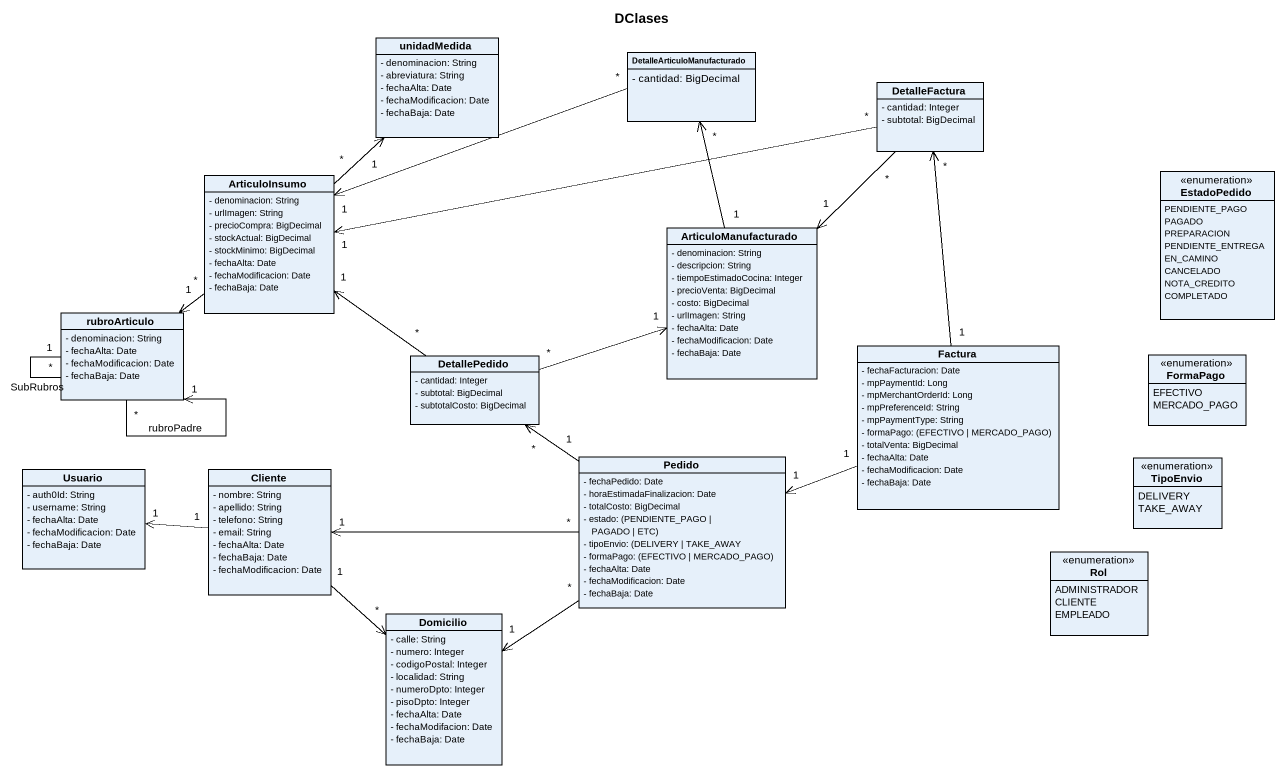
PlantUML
@startuml
title DClases
hide circle
hide empty members
skinparam classAttributeIconSize 0
class unidadMedida {
  - denominacion: String
  - abreviatura: String
  - fechaAlta: Date
  - fechaModificacion: Date
  - fechaBaja: Date
}
class DetalleArticuloManufacturado {
  - cantidad: BigDecimal
}
class DetalleFactura {
  - cantidad: Integer
  - subtotal: BigDecimal
}
class ArticuloInsumo {
  - denominacion: String
  - urlImagen: String
  - precioCompra: BigDecimal
  - stockActual: BigDecimal
  - stockMinimo: BigDecimal
  - fechaAlta: Date
  - fechaModificacion: Date
  - fechaBaja: Date
}
enum EstadoPedido {
  PENDIENTE_PAGO
  PAGADO
  PREPARACION
  PENDIENTE_ENTREGA
  EN_CAMINO
  CANCELADO
  NOTA_CREDITO
  COMPLETADO
}
class ArticuloManufacturado {
  - denominacion: String
  - descripcion: String
  - tiempoEstimadoCocina: Integer
  - precioVenta: BigDecimal
  - costo: BigDecimal
  - urlImagen: String
  - fechaAlta: Date
  - fechaModificacion: Date
  - fechaBaja: Date
}
class rubroArticulo {
  - denominacion: String
  - fechaAlta: Date
  - fechaModificacion: Date
  - fechaBaja: Date
}
class DetallePedido {
  - cantidad: Integer
  - subtotal: BigDecimal
  - subtotalCosto: BigDecimal
}
class Factura {
  - fechaFacturacion: Date
  - mpPaymentId: Long
  - mpMerchantOrderId: Long
  - mpPreferenceId: String
  - mpPaymentType: String
  {field} - formaPago: (EFECTIVO | MERCADO_PAGO)
  - totalVenta: BigDecimal
  - fechaAlta: Date
  - fechaModificacion: Date
  - fechaBaja: Date
}
enum FormaPago {
  EFECTIVO
  MERCADO_PAGO
}
class Usuario {
  - auth0Id: String
  - username: String
  - fechaAlta: Date
  - fechaModificacion: Date
  - fechaBaja: Date
}
class Cliente {
  - nombre: String
  - apellido: String
  - telefono: String
  - email: String
  - fechaAlta: Date
  - fechaBaja: Date
  - fechaModificacion: Date
}
class Pedido {
  - fechaPedido: Date
  - horaEstimadaFinalizacion: Date
  - totalCosto: BigDecimal
  {field} - estado: (PENDIENTE_PAGO | PAGADO | ETC)
  {field} - tipoEnvio: (DELIVERY | TAKE_AWAY
  {field} - formaPago: (EFECTIVO | MERCADO_PAGO)
  - fechaAlta: Date
  - fechaModificacion: Date
  - fechaBaja: Date
}
enum TipoEnvio {
  DELIVERY
  TAKE_AWAY
}
enum Rol {
  ADMINISTRADOR
  CLIENTE
  EMPLEADO
}
class Domicilio {
  - calle: String
  - numero: Integer
  - codigoPostal: Integer
  - localidad: String
  - numeroDpto: Integer
  - pisoDpto: Integer
  - fechaAlta: Date
  - fechaModifacion: Date
  - fechaBaja: Date
}
DetalleArticuloManufacturado "*" -left-> "1" ArticuloInsumo
DetalleArticuloManufacturado "*" <-- "1" ArticuloManufacturado
DetalleFactura "*" -left-> "1" ArticuloInsumo
DetalleFactura "*" --> "1" ArticuloManufacturado
DetalleFactura "*" <-- "1" Factura
ArticuloInsumo "*" -up-> "1" unidadMedida
ArticuloInsumo "*" --> "1" rubroArticulo
rubroArticulo "*" --> "1" rubroArticulo : rubroPadre
rubroArticulo "1" -- "*" rubroArticulo : SubRubros
DetallePedido "*" -up-> "1" ArticuloInsumo
DetallePedido "*" -right-> "1" ArticuloManufacturado
Factura "1" -left-> "1" Pedido
Cliente "1" -left-> "1" Usuario
Pedido "1" -up-> "*" DetallePedido
Pedido "*" -left-> "1" Cliente
Pedido "*" --> "1" Domicilio
Domicilio "*" <-up- "1" Cliente
@enduml
